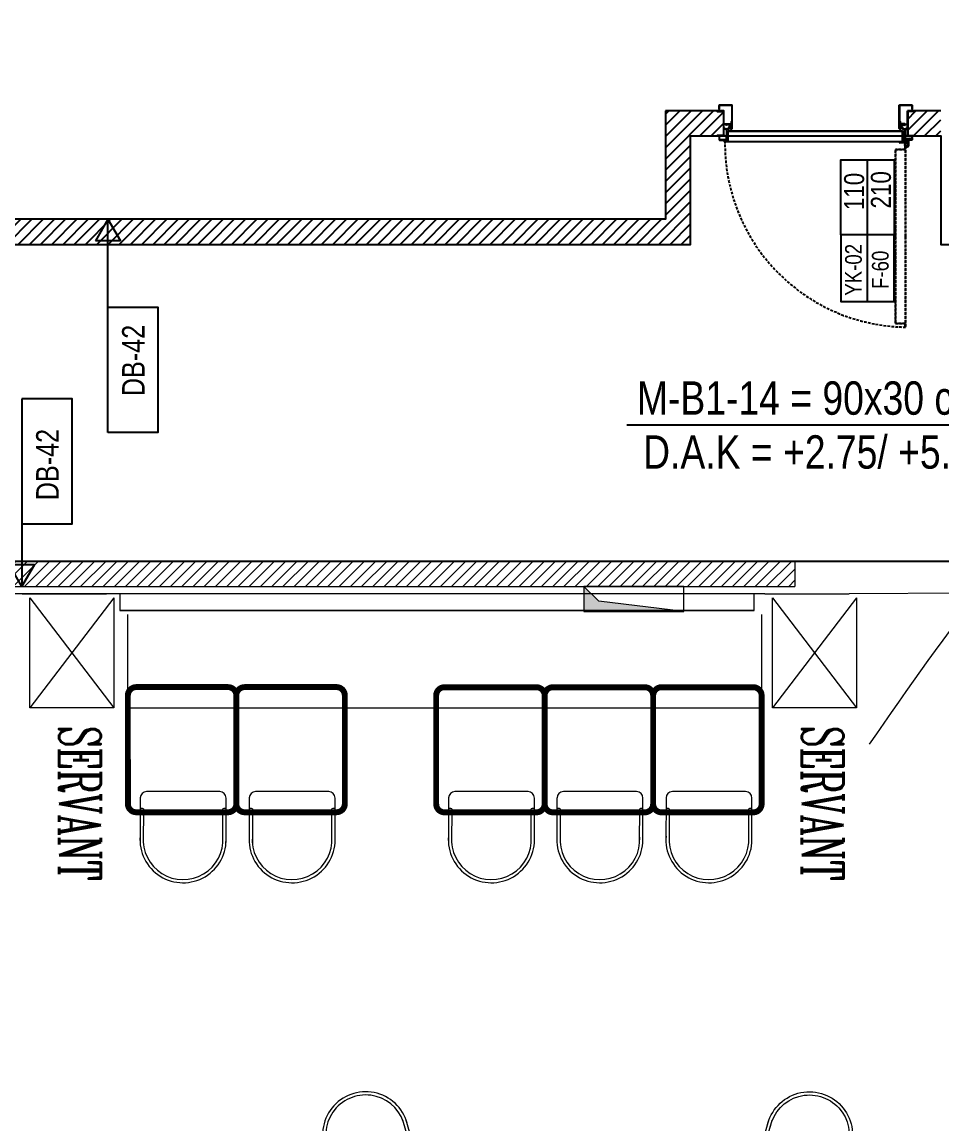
# Model space of a CAD drawing. Header units: centimetres. Extents: x -72470 to -43129, y -18750 to -16337.
# Drawn here: x -48922 to -48371, y -17214 to -16554 of the extents above; entities that cross this region are included whole.
import ezdxf
from ezdxf.enums import TextEntityAlignment as Align

# ---------------------------------------------------------------- set-up
doc = ezdxf.new("R2010")
doc.units = ezdxf.units.CM
doc.header["$MEASUREMENT"] = 0
doc.linetypes.add('11-021_3001-BLOK_B_ZEMIN_KAT$0$HIDDEN2', pattern=[4.7625, 3.175, -1.5875])
doc.linetypes.add('DUZ', pattern=[0])
doc.layers.get('0').update_dxf_attribs({"linetype": 'DUZ', "lineweight": 0})
doc.layers.get('Defpoints').update_dxf_attribs({"lineweight": 0})
doc.layers.add('11-021_3001-BLOK_B_ZEMIN_KAT$0$2DALANNET', color=1, linetype='Continuous', plot=False)
for name, color, linetype in [('11-021_3001-BLOK_B_ZEMIN_KAT$0$2DDUVAR', 3, 'Continuous'), ('11-021_3001-BLOK_B_ZEMIN_KAT$0$2DKAPI', 180, 'Continuous'), ('11-021_3001-BLOK_B_ZEMIN_KAT$0$2DKAPIPOZU', 162, 'Continuous'), ('11-021_3001-BLOK_B_ZEMIN_KAT$0$2DMAHALPOZU', 6, 'Continuous'), ('11-021_3001-BLOK_B_ZEMIN_KAT$0$2DPOZ DUVAR', 144, 'Continuous'), ('11-021_3001-BLOK_B_ZEMIN_KAT$0$2DTARAMA-DUVAR', 250, 'Continuous'), ('11-021_3001-BLOK_B_ZEMIN_KAT$0$2DTARAMA1', 253, 'Continuous'), ('11-021_3001-BLOK_B_ZEMIN_KAT$0$2DYAZI1', 212, 'Continuous'), ('11-021_500-BLOK B-str_zemin_kat$0$2DTARAMA1', 253, 'Continuous')]:
    doc.layers.add(name, color=color, linetype=linetype)
doc.layers.add('Auto-Tefris', color=32, linetype='Continuous', lineweight=18)
doc.layers.add('TEFRIS', color=30, linetype='Continuous', lineweight=9)
doc.styles.add('11-021_3001-BLOK_B_ZEMIN_KAT$0$ARIAL', font='arial.ttf', dxfattribs={"width": 0.8})
doc.styles.add('11-021_3001-BLOK_B_ZEMIN_KAT$0$OLCU', font='arial.ttf', dxfattribs={"width": 0.8})
doc.styles.add('11-021_3001-BLOK_B_ZEMIN_KAT$0$yazi', font='calibri.ttf', dxfattribs={"width": 0.6})
doc.styles.add('ROMANS', font='romanc.shx', dxfattribs={"width": 0.75, "height": 0.003})
doc.dimstyles.new('11-021_3001-BLOK_B_ZEMIN_KAT$0$DIM100', dxfattribs={"dimscale": 90, "dimtxt": 0.25, "dimasz": 0.005, "dimexe": 0.04, "dimexo": 0.1, "dimgap": 0.05, "dimtad": 1, "dimrnd": 0.5, "dimdsep": 46, "dimtxsty": '11-021_3001-BLOK_B_ZEMIN_KAT$0$OLCU', "dimblk": '11-021_3001-BLOK_B_ZEMIN_KAT$0$WDIM', "dimcen": 0.09, "dimse1": 1, "dimse2": 1, "dimclrd": 256, "dimclre": 256, "dimclrt": 6, "dimadec": 0, "dimazin": 0, "dimtfac": 1, "dimtix": 1, "dimtmove": 1, "dimatfit": 2, "dimldrblk": '11-021_3001-BLOK_B_ZEMIN_KAT$0$WDIM', "dimfxl": 1, "dimtolj": 1, "dimarcsym": 0})
pattern_1 = [(45, (-41601.239, -18167.067), (-3.367596, 3.367596), [])]

# ---------------------------------------------------------------- blocks, each defined once
blk = doc.blocks.new('11-021_3001-BLOK_B_ZEMIN_KAT$0$KT-110')
blk.add_line((108.39, 2.5), (108.4, 2.5))
at = {"layer": '11-021_3001-BLOK_B_ZEMIN_KAT$0$2DKAPI'}
for p, q in [((-1.66, 2.3), (-1.66, 2.1)), ((-1.36, 2.3), (-1.36, 2.1)), ((1.09, 1.95), (-1.21, 1.95)), ((1.09, 1.65), (-1.21, 1.65)), ((-1.03, 1.95), (-1.03, 2.3)), ((1.09, 1.95), (1.73, 1.95)), ((1.2, 1.5), (1.2, -0.55)), ((1.5, 1.5), (1.5, -0.55)), ((108.5, 1.5), (108.5, -0.55)), ((1.5, -0.55), (1.2, -0.55)), ((1.7, -7), (0.05, -7)), ((108.3, -7), (109.95, -7))]:
    blk.add_line(p, q, dxfattribs=at)
at = {"layer": '11-021_3001-BLOK_B_ZEMIN_KAT$0$2DKAPI', "lineweight": -2}
for p, q in [((-0.9, 5.3), (-0.9, 2.5)), ((-0.4, 5.3), (-0.4, 2.5)), ((-0.23, 4.16), (0.01, 4.6)), ((0.16, 4.02), (2.09, 3.66)), ((0.6, 3.55), (0.6, 2.7)), ((0.7, 3.65), (109.6, 3.65)), ((0.7, 3.55), (109.6, 3.55)), ((0.7, 3.55), (0.7, 2.7)), ((0.7, 2.7), (2.7, 2.7)), ((0.7, 2.6), (2.8, 2.6)), ((0.8, 2.85), (2.8, 2.85)), ((0.8, 2.85), (0.8, 2.75)), ((0.8, 2.75), (2.8, 2.75)), ((1.26, 4.32), (2.11, 4.16)), ((2.21, 4.15), (4.4, 4.15)), ((2.55, 2.6), (2.8, 2.37)), ((2.7, 2.7), (2.7, 2.6)), ((2.8, 2.75), (2.8, -2.65)), ((2.9, 2.75), (2.9, -2.65)), ((107.4, 2.75), (107.4, -2.65)), ((107.5, 2.85), (109.5, 2.85)), ((107.5, 2.75), (109.5, 2.75)), ((107.5, 2.75), (107.5, -2.65)), ((107.5, 2.6), (109.6, 2.6)), ((107.5, 2.42), (107.68, 2.6)), ((107.6, 2.7), (109.6, 2.7)), ((107.6, 2.7), (107.6, 2.6)), ((109.5, 2.85), (109.5, 2.75)), ((109.6, 3.55), (109.6, 2.7)), ((109.7, 3.55), (109.7, 2.7)), ((2.9, -2.65), (107.4, -2.65)), ((2.9, -2.75), (107.4, -2.75)), ((4.85, -8.5), (4.85, -4.45)), ((105.15, -8.5), (105.15, -4.45))]:
    blk.add_line(p, q, dxfattribs=at)
at = {"layer": '11-021_3001-BLOK_B_ZEMIN_KAT$0$2DKAPI'}
for points in [[(0, -15), (-4, -15), (-4, -14.7), (-1, -14.7), (-0.3, -14.7), (-0.3, -0.3), (-4, -0.3), (-4, 0), (0, 0)], [(1.7, 1.58), (1.88, 1.58), (1.88, -0.42), (1.7, -0.42)], [(108.12, 1.58), (108.3, 1.58), (108.3, -0.42), (108.12, -0.42)], [(110, -15), (114, -15), (114, -14.7), (111, -14.7), (110.3, -14.7), (110.3, -0.3), (114, -0.3), (114, 0), (110, 0)]]:
    blk.add_lwpolyline(points, close=True, dxfattribs=at)
at = {"layer": '11-021_3001-BLOK_B_ZEMIN_KAT$0$2DKAPI', "lineweight": -2}
for points in [[(3.1, -4.4), (3.1, -5.1, 0.414214), (3.3, -5.3), (4.1, -5.3, 0.494565), (4.29, -5.05), (4.29, -5.05), (4.11, -4.38, -1.142909), (4.7, -4.3), (4.7, -6.6, -0.414214), (4.3, -7), (1.7, -7), (1.7, -6.8), (4.3, -6.8, 0.414214), (4.5, -6.6), (4.5, -4.3, 1.142909), (4.3, -4.33), (4.49, -4.99, -0.494565), (4.1, -5.5), (3.3, -5.5, -0.414214), (2.9, -5.1), (2.9, -4.4, 0.414214), (2.7, -4.2), (1.9, -4.2, -0.388473), (1.5, -3.84), (1.51, -3.83), (1.5, -3.83, -0.016382), (1.5, -3.8), (1.5, 1.58, -0.267949), (1.7, 1.93, 0.767327), (1.6, 2.3), (-2.4, 2.3, 0.414214), (-2.6, 2.1), (-2.6, 1), (-2.8, 1), (-2.8, 2.1, -0.414214), (-2.4, 2.5), (1.6, 2.5, -0.767327), (1.8, 1.75, 0.267949), (1.7, 1.58), (1.7, -3.8, 0.414214), (1.9, -4), (2.7, -4, -0.414214)], [(106.9, -4.4), (106.9, -5.1, -0.414214), (106.7, -5.3), (105.9, -5.3, -0.494565), (105.71, -5.05), (105.71, -5.05), (105.89, -4.38, 1.142909), (105.3, -4.3), (105.3, -6.6, 0.414214), (105.7, -7), (108.3, -7), (108.3, -6.8), (105.7, -6.8, -0.414214), (105.5, -6.6), (105.5, -4.3, -1.142909), (105.7, -4.33), (105.51, -4.99, 0.494565), (105.9, -5.5), (106.7, -5.5, 0.414214), (107.1, -5.1), (107.1, -4.4, -0.414214), (107.3, -4.2), (108.1, -4.2, 0.388473), (108.5, -3.84), (108.49, -3.83), (108.5, -3.83, 0.016382), (108.5, -3.8), (108.5, 1.58, 0.267949), (108.3, 1.93, -0.767327), (108.4, 2.3), (112.4, 2.3, -0.414214), (112.6, 2.1), (112.6, 1), (112.8, 1), (112.8, 2.1, 0.414214), (112.4, 2.5), (108.4, 2.5, 0.767327), (108.2, 1.75, -0.267949), (108.3, 1.58), (108.3, -3.8, -0.414214), (108.1, -4), (107.3, -4, 0.414214)], [(5, -18.25, -0.414214), (4.75, -18.5), (-2.65, -18.5, -0.414214), (-2.9, -18.25), (-2.9, -16), (-2.75, -16), (-2.75, -18.25, 0.414214), (-2.65, -18.35), (4.75, -18.35, 0.414214), (4.85, -18.25), (4.85, -8.5, -1), (4.4, -8.5), (4.4, -7.52), (4.55, -7.52), (4.55, -8.5, 1), (4.7, -8.5), (4.7, -4.45, -1), (5, -4.45)], [(105, -18.25, 0.414214), (105.25, -18.5), (112.65, -18.5, 0.414214), (112.9, -18.25), (112.9, -16), (112.75, -16), (112.75, -18.25, -0.414214), (112.65, -18.35), (105.25, -18.35, -0.414214), (105.15, -18.25), (105.15, -8.5, 1), (105.6, -8.5), (105.6, -7.52), (105.45, -7.52), (105.45, -8.5, -1), (105.3, -8.5), (105.3, -4.45, 1), (105, -4.45)]]:
    blk.add_lwpolyline(points, format="xyb", close=True, dxfattribs=at)
at = {"layer": '11-021_3001-BLOK_B_ZEMIN_KAT$0$2DKAPI'}
for points in [[(0.19, -4.89), (0.01, -4.66), (1.32, -3.6), (1.5, -3.83, 0.005789), (1.5, -3.84)], [(4.05, -6.57), (4.02, -6.42), (2.75, -6.65), (1.64, -6.45, 0.465986), (1.35, -6.7), (1.35, -6.9, 0.414214), (1.6, -7.15), (4.45, -7.15, -0.414214), (4.55, -7.25), (4.55, -8.5), (4.7, -8.5), (4.7, -7.25, 0.414214), (4.45, -7), (1.6, -7, -0.414214), (1.5, -6.9), (1.5, -6.7, -0.465987), (1.62, -6.6), (2.75, -6.8)], [(105.95, -6.57), (105.98, -6.42), (107.25, -6.65), (108.36, -6.45, -0.465986), (108.65, -6.7), (108.65, -6.9, -0.414214), (108.4, -7.15), (105.55, -7.15, 0.414214), (105.45, -7.25), (105.45, -8.5), (105.3, -8.5), (105.3, -7.25, -0.414214), (105.55, -7), (108.4, -7, 0.414214), (108.5, -6.9), (108.5, -6.7, 0.465987), (108.38, -6.6), (107.25, -6.8)], [(109.81, -4.89), (109.99, -4.66), (108.68, -3.6), (108.5, -3.83, -0.005789), (108.5, -3.84)]]:
    blk.add_lwpolyline(points, format="xyb", close=True, dxfattribs=at)
at = {"layer": '11-021_3001-BLOK_B_ZEMIN_KAT$0$2DKAPI', "lineweight": -2}
blk.add_circle((0.4, 5.3), 0.8, dxfattribs=at)
at = {"layer": '11-021_3001-BLOK_B_ZEMIN_KAT$0$2DKAPI'}
for centre, radius, start, end in [((-1.21, 2.1), 0.45, 180, 270), ((-1.21, 2.1), 0.15, 180, 270), ((1.05, 1.5), 0.45, 0, 90), ((1.05, 1.5), 0.15, 0, 90), ((0.01, -4.66), 0.3, 270, 308.89453), ((1.51, -3.83), 0.3, 218.89453, 292.02431), ((108.49, -3.83), 0.3, 247.97569, 321.10547), ((109.99, -4.66), 0.3, 231.10547, 270)]:
    blk.add_arc(centre, radius, start, end, dxfattribs=at)
at = {"layer": '11-021_3001-BLOK_B_ZEMIN_KAT$0$2DKAPI', "lineweight": -2}
for centre, radius, start, end in [((0.4, 5.3), 1.3, 232.02013, 180), ((0.7, 3.55), 0.1, 90, 180), ((0.7, 2.7), 0.1, 180, 270), ((2.18, 4.15), 0.5, 259.30413, 270), ((2.21, 4.65), 0.5, 259.19882, 270), ((2.8, 2.75), 0.1, 0, 90), ((4.4, 3.65), 0.5, 0, 90), ((107.5, 2.75), 0.1, 90, 180), ((109.6, 3.55), 0.1, 0, 90), ((109.6, 2.7), 0.1, 270, 0), ((2.9, -2.65), 0.1, 180, 270), ((107.4, -2.65), 0.1, 270, 0)]:
    blk.add_arc(centre, radius, start, end, dxfattribs=at)
at = {"layer": '11-021_3001-BLOK_B_ZEMIN_KAT$0$2DTARAMA1', "linetype": '11-021_3001-BLOK_B_ZEMIN_KAT$0$HIDDEN2', "ltscale": 0.5}
for points in [[(7.25, 60.25), (7.25, 112.33, 0.414214), (7.13, 112.45), (1.4, 112.45, -0.414214), (1.27, 112.58), (1.27, 114.43, -1), (1.29, 114.43), (1.29, 112.58, 1), (1.45, 112.58), (1.45, 114.43, 1), (1.11, 114.43), (1.11, 60.25)], [(1.18, 60.25), (1.18, 114.43, -1), (1.38, 114.43), (1.38, 112.58, -1), (1.36, 112.58), (1.36, 114.43, 1), (1.2, 114.43), (1.2, 112.58, 0.414214), (1.4, 112.38), (7.13, 112.38, -0.414214), (7.18, 112.33), (7.18, 60.25)], [(7.25, 60.25), (7.25, 60.25), (7.25, 8.17, -0.414214), (7.13, 8.05), (1.4, 8.05, 0.414214), (1.27, 7.92), (1.27, 6.07, 1), (1.29, 6.07), (1.29, 7.92, -1), (1.45, 7.92), (1.45, 6.07, -1), (1.11, 6.07), (1.11, 60.25)], [(1.18, 60.25), (1.18, 60.25), (1.18, 6.07, 1), (1.38, 6.07), (1.38, 7.92, 1), (1.36, 7.92), (1.36, 6.07, -1), (1.2, 6.07), (1.2, 7.92, -0.414214), (1.4, 8.12), (7.13, 8.12, 0.414214), (7.18, 8.17), (7.18, 60.25)]]:
    blk.add_lwpolyline(points, format="xyb", dxfattribs=at)
blk.add_arc((-0.55, 4.7), 109.92, 359.04307, 89.04603, dxfattribs=at)
at = {"layer": 'Defpoints'}
blk.add_lwpolyline([(110, -15), (110, 0), (117.8, 0)], dxfattribs=at)
blk = doc.blocks.new('11-021_3001-BLOK_B_ZEMIN_KAT$0$KAPINO')
blk.add_line((-19.02, 11.06), (65.98, 11.06))
for points in [[(20.98, 27.13), (-19.02, 27.13), (-19.02, -5), (20.98, -5)], [(20.98, 27.13), (65.98, 27.13), (65.98, -5), (20.98, -5)]]:
    blk.add_lwpolyline(points, close=True)
at = {"color": 2, "style": '11-021_3001-BLOK_B_ZEMIN_KAT$0$OLCU', "width": 0.8}
for tag, height, p in [('KAP.NO', 10, (-0.03, 19.47)), ('GENISLIK', 12, (46.93, 19.1)), ('YANGIN', 10, (-0.03, 3.4)), ('YUKSEKLIK', 12, (47.93, 3.03))]:
    blk.add_attdef(tag, text='', height=height, dxfattribs=at).set_placement(p, align=Align.MIDDLE_CENTER)
blk = doc.blocks.new('*U21')
for p, q in [((6.56, 0), (-2.1, 5)), ((-2.1, 5), (-2.1, -5)), ((-78.6, 0), (-28.6, 0)), ((-28.6, 0), (6.56, 0)), ((6.56, 0), (-2.1, -5))]:
    blk.add_line(p, q)
blk.add_lwpolyline([(-78.6, 0), (-28.6, 0), (-28.6, 20), (-78.6, 20)], close=True)
at = {"style": '11-021_3001-BLOK_B_ZEMIN_KAT$0$yazi'}
blk.add_attdef('DUVARTIPI', text='', height=9, dxfattribs=at).set_placement((-52.63, 8.31), align=Align.MIDDLE_CENTER)
blk = doc.blocks.new('*U16')
for p, q in [((-3.64, 0), (-12.3, 5)), ((-12.3, 5), (-12.3, -5)), ((-78.6, 0), (-28.6, 0)), ((-28.6, 0), (-3.64, 0)), ((-3.64, 0), (-12.3, -5))]:
    blk.add_line(p, q)
blk.add_lwpolyline([(-78.6, 0), (-28.6, 0), (-28.6, 20), (-78.6, 20)], close=True)
at = {"style": '11-021_3001-BLOK_B_ZEMIN_KAT$0$yazi'}
blk.add_attdef('DUVARTIPI', text='', height=9, dxfattribs=at).set_placement((-52.63, 8.31), align=Align.MIDDLE_CENTER)
blk = doc.blocks.new('11-021_3001-BLOK_B_ZEMIN_KAT$0$_Dot')
at = {"color": 0, "linetype": 'ByBlock', "lineweight": -2}
blk.add_line((-0.5, 0), (-1, 0), dxfattribs=at)
at = {"color": 0, "linetype": 'ByBlock', "const_width": 0.5}
blk.add_lwpolyline([(-0.25, 0, 1), (0.25, 0, 1)], format="xyb", close=True, dxfattribs=at)
blk = doc.blocks.new('11-021_3001-BLOK_B_ZEMIN_KAT$0$WDIM')
for p, q in [((0, -20), (0, 20)), ((-7.07, -7.07), (7.07, 7.07)), ((-15, 0), (15, 0))]:
    blk.add_line(p, q)
blk = doc.blocks.new('RT2')
at = {"layer": 'Auto-Tefris'}
for p, q in [((142.89, -17093.63), (114.98, -17118.61)), ((190.59, -17139.05), (150.31, -17094.04)), ((137.92, -17101.6), (116.81, -17120.49)), ((162.74, -17171.03), (190.18, -17146.47)), ((161.05, -17169.01), (181.71, -17150.52)), ((114.32, -17166.72), (114.35, -17166.76)), ((114.35, -17166.76), (114.32, -17166.72))]:
    blk.add_line(p, q, dxfattribs=at)
for centre, radius, start, end in [((146.39, -17097.54), 5.25, 41.83107, 131.83107), ((131.48, -17105.6), 2.58, 11.21615, 72.44598), ((135.4, -17102.1), 2.58, 11.21615, 72.44598), ((140.83, -17143.03), 35.56, 127.02225, 315.62583), ((140.83, -17143.03), 32.93, 127.02225, 315.62583), ((186.68, -17142.55), 5.25, 311.83107, 41.83107), ((177.02, -17156.48), 2.58, 11.21615, 72.44598), ((180.94, -17152.98), 2.58, 11.21615, 72.44598)]:
    blk.add_arc(centre, radius, start, end, dxfattribs=at)

msp = doc.modelspace()

# ---------------------------------------------------------------- hatches: boundary and pattern name
at = {"layer": '11-021_3001-BLOK_B_ZEMIN_KAT$0$2DTARAMA-DUVAR'}
h = msp.add_hatch(dxfattribs=at)
h.set_pattern_fill('ANSI31', color=256, scale=1.5)
h.set_pattern_definition(pattern_1)
h.paths.add_polyline_path([(-48536.24, -16672.07), (-49364.24, -16672.07), (-49364.24, -16687.07), (-48521.24, -16687.07), (-48521.24, -16622.07), (-48500.94, -16622.07), (-48501.24, -16607.07), (-48536.24, -16607.07)])
h = msp.add_hatch(dxfattribs=at)
h.set_pattern_fill('ANSI31', color=256, scale=1.5)
h.set_pattern_definition(pattern_1)
h.paths.add_polyline_path([(-48391.24, -16622.07), (-48371.24, -16622.07), (-48371.24, -16607.07), (-48391.24, -16607.07)])
at = {"layer": '11-021_500-BLOK B-str_zemin_kat$0$2DTARAMA1'}
h = msp.add_hatch(dxfattribs=at)
h.set_pattern_fill('ANSI33', color=256, scale=100)
h.set_pattern_definition([(45, (-405862.577, -192797.837), (-17.6776695, 17.6776695), []), (45, (-405844.9, -192797.837), (-17.6776695, 17.6776695), [12.5, -6.25])])
edge = h.paths.add_edge_path()
edge.add_arc((-45801.24, -17327.07), 40, 0, 360)
edge = h.paths.add_edge_path()
edge.add_arc((-46641.24, -17327.07), 40, 0, 360)
edge = h.paths.add_edge_path()
edge.add_arc((-47481.24, -17327.07), 40, 0, 360)
edge = h.paths.add_edge_path()
edge.add_arc((-48321.24, -17327.07), 40, 0, 360)
h.paths.add_polyline_path([(-47188.77, -17161.4), (-47015.01, -17161.4), (-47015.01, -17115.45), (-47188.77, -17115.45)], flags=9)
h.paths.add_polyline_path([(-46335.56, -17161.43), (-46161.79, -17161.43), (-46161.79, -17115.45), (-46335.56, -17115.45)], flags=9)
h.paths.add_polyline_path([(-48028.77, -17161.43), (-47873.65, -17161.43), (-47873.65, -17115.45), (-48028.77, -17115.45)], flags=9)
edge = h.paths.add_edge_path()
edge.add_arc((-49161.24, -17327.07), 40, 0, 360)
edge = h.paths.add_edge_path()
edge.add_arc((-47481.24, -18167.07), 40, 0, 360)
edge = h.paths.add_edge_path()
edge.add_arc((-46641.24, -18167.07), 40, 0, 360)
edge = h.paths.add_edge_path()
edge.add_arc((-45801.24, -18167.07), 40, 0, 360)
at = {"layer": 'TEFRIS', "linetype": 'Continuous'}
h = msp.add_hatch(dxfattribs=at)
h.set_pattern_fill('ANSI31', color=0, scale=1.5)
h.set_pattern_definition(pattern_1)
h.paths.add_polyline_path([(-48458.74, -16877.07), (-49364.24, -16877.07), (-49364.24, -16892.07), (-48458.74, -16892.07)])
h = msp.add_hatch(color=0, dxfattribs=at)
h.dxf.hatch_style = 1
h.paths.add_polyline_path([(-48585.22, -16892.07), (-48585.22, -16907.07), (-48525.22, -16907.07), (-48576.12, -16900.86)])

# ---------------------------------------------------------------- linework, layer by layer
at = {"layer": '11-021_3001-BLOK_B_ZEMIN_KAT$0$2DALANNET'}
msp.add_lwpolyline([(-49401.24, -16687.07), (-48521.24, -16687.07), (-48521.24, -16622.07), (-48371.24, -16622.07), (-48371.24, -16687.08), (-44431.24, -16687.07), (-44431.24, -16717.07), (-43288.74, -16717.07), (-43288.74, -18167.13), (-43508.53, -18167.13), (-43508.53, -16877.07), (-49401.24, -16877.07)], close=True, dxfattribs=at)
at = {"layer": '11-021_3001-BLOK_B_ZEMIN_KAT$0$2DDUVAR', "ltscale": 0.0001}
for points in [[(-48536.24, -16607.07), (-48536.24, -16672.07), (-49364.24, -16672.07), (-49364.24, -16687.07), (-48521.24, -16687.07), (-48521.24, -16622.07), (-48501.24, -16622.07), (-48501.24, -16607.07), (-48536.24, -16607.07)], [(-48371.24, -16607.07), (-48391.24, -16607.07)], [(-48391.24, -16622.07), (-48371.24, -16622.07)]]:
    msp.add_lwpolyline(points, dxfattribs=at)
at = {"layer": '11-021_3001-BLOK_B_ZEMIN_KAT$0$2DDUVAR'}
msp.add_lwpolyline([(-48391.24, -16607.07), (-48391.24, -16622.07)], dxfattribs=at)
at = {"layer": 'TEFRIS', "color": 0, "linetype": 'Continuous'}
for p, q in [((-47724.29, -16892.07), (-48426.23, -16896.57)), ((-48476.68, -16896.57), (-49316.28, -16896.57)), ((-48921.71, -16896.57), (-48871.26, -16896.57)), ((-48921.71, -16896.57), (-48871.26, -16896.57)), ((-48917.16, -16964.97), (-48917.16, -16898.97)), ((-48866.71, -16898.97), (-48917.16, -16964.97)), ((-48917.16, -16898.97), (-48866.71, -16964.97)), ((-48866.71, -16898.97), (-48917.16, -16964.97)), ((-48917.16, -16898.97), (-48866.71, -16964.97)), ((-48866.71, -16898.97), (-48917.16, -16964.97)), ((-48917.16, -16898.97), (-48866.71, -16964.97)), ((-48917.16, -16964.97), (-48917.16, -16898.97)), ((-48866.71, -16898.97), (-48866.71, -16964.97)), ((-48866.71, -16898.97), (-48866.71, -16964.97)), ((-48866.71, -16898.97), (-48866.71, -16964.97)), ((-48863.13, -16896.57), (-48863.13, -16906.57)), ((-48483.13, -16906.57), (-48483.13, -16896.57)), ((-48476.68, -16896.57), (-48426.23, -16896.57)), ((-48472.13, -16964.97), (-48472.13, -16898.97)), ((-48421.68, -16898.97), (-48472.13, -16964.97)), ((-48472.13, -16898.97), (-48421.68, -16964.97)), ((-48421.68, -16898.97), (-48472.13, -16964.97)), ((-48472.13, -16898.97), (-48421.68, -16964.97)), ((-48421.68, -16898.97), (-48421.68, -16964.97)), ((-48421.68, -16898.97), (-48421.68, -16964.97)), ((-48863.13, -16906.57), (-48483.13, -16906.57)), ((-48483.13, -16906.57), (-48863.13, -16906.57)), ((-48858.58, -16908.97), (-48858.58, -16964.97)), ((-48478.58, -16964.97), (-48478.58, -16908.97)), ((-48866.71, -16964.97), (-48917.16, -16964.97)), ((-48866.71, -16964.97), (-48917.16, -16964.97)), ((-48866.71, -16964.97), (-48917.16, -16964.97)), ((-48858.58, -16964.97), (-48478.58, -16964.97)), ((-48421.68, -16964.97), (-48472.13, -16964.97)), ((-48421.68, -16964.97), (-48472.13, -16964.97)), ((-48851, -17018.86), (-48851.05, -17046.05)), ((-48803.33, -17015.12), (-48847.18, -17015.05)), ((-48799.57, -17045.68), (-48799.52, -17018.94)), ((-48785.65, -17018.86), (-48785.69, -17046.05)), ((-48737.98, -17015.12), (-48781.83, -17015.05)), ((-48734.21, -17045.68), (-48734.17, -17018.94)), ((-48666.25, -17018.86), (-48666.29, -17046.05)), ((-48618.57, -17015.12), (-48662.43, -17015.05)), ((-48614.81, -17045.68), (-48614.77, -17018.94)), ((-48601.25, -17018.86), (-48601.29, -17046.05)), ((-48553.57, -17015.12), (-48597.43, -17015.05)), ((-48549.81, -17045.68), (-48549.77, -17018.94)), ((-48535.89, -17018.86), (-48535.94, -17046.05)), ((-48488.22, -17015.12), (-48532.07, -17015.05)), ((-48484.46, -17045.68), (-48484.41, -17018.94)), ((-48849.11, -17025.4), (-48849.14, -17045.97)), ((-48801.47, -17045.61), (-48801.44, -17025.48)), ((-48783.75, -17025.4), (-48783.79, -17045.97)), ((-48736.12, -17045.61), (-48736.09, -17025.48)), ((-48664.35, -17025.4), (-48664.38, -17045.97)), ((-48616.72, -17045.61), (-48616.68, -17025.48)), ((-48599.35, -17025.4), (-48599.38, -17045.97)), ((-48551.72, -17045.61), (-48551.68, -17025.48)), ((-48534, -17025.4), (-48534.03, -17045.97)), ((-48486.36, -17045.61), (-48486.33, -17025.48)), ((-48825.38, -17069.74), (-48825.35, -17069.74)), ((-48825.35, -17069.74), (-48825.38, -17069.74)), ((-48760.03, -17069.74), (-48759.99, -17069.74)), ((-48759.99, -17069.74), (-48760.03, -17069.74)), ((-48640.62, -17069.74), (-48640.59, -17069.74)), ((-48640.59, -17069.74), (-48640.62, -17069.74)), ((-48575.62, -17069.74), (-48575.59, -17069.74)), ((-48575.59, -17069.74), (-48575.62, -17069.74)), ((-48510.27, -17069.74), (-48510.24, -17069.74)), ((-48510.24, -17069.74), (-48510.27, -17069.74))]:
    msp.add_line(p, q, dxfattribs=at)
for points in [[(-48458.74, -16877.07), (-49364.24, -16877.07), (-49364.24, -16892.07), (-48458.74, -16892.07)], [(-48458.74, -16877.07), (-48458.74, -16892.07)]]:
    msp.add_lwpolyline(points, dxfattribs=at)
for points in [[(-48585.22, -16892.07), (-48585.22, -16907.07), (-48525.22, -16907.07), (-48525.22, -16892.07)], [(-48585.22, -16892.07), (-48585.22, -16907.07), (-48525.22, -16907.07), (-48576.12, -16900.86)]]:
    msp.add_lwpolyline(points, close=True, dxfattribs=at)
at = {"layer": 'TEFRIS', "color": 0, "linetype": 'Continuous', "const_width": 3.56}
for points in [[(-48798.38, -17027.46), (-48853.38, -17027.46, -0.414214), (-48858.38, -17022.46), (-48858.39, -16957.46, -0.414214), (-48853.39, -16952.46), (-48798.39, -16952.46, -0.414214), (-48793.39, -16957.46), (-48793.38, -17022.46, -0.414214)], [(-48733.38, -17027.45), (-48788.38, -17027.46, -0.414214), (-48793.38, -17022.46), (-48793.39, -16957.46, -0.414214), (-48788.39, -16952.46), (-48733.39, -16952.45, -0.414214), (-48728.39, -16957.45), (-48728.38, -17022.45, -0.414214)], [(-48613.63, -17027.52), (-48668.63, -17027.52, -0.414214), (-48673.63, -17022.53), (-48673.63, -16957.53, -0.414214), (-48668.63, -16952.52), (-48613.63, -16952.52, -0.414214), (-48608.63, -16957.52), (-48608.63, -17022.52, -0.414214)], [(-48548.63, -17027.52), (-48603.63, -17027.52, -0.414214), (-48608.63, -17022.53), (-48608.63, -16957.53, -0.414214), (-48603.63, -16952.52), (-48548.63, -16952.52, -0.414214), (-48543.63, -16957.52), (-48543.63, -17022.52, -0.414214)], [(-48483.63, -17027.52), (-48538.63, -17027.52, -0.414214), (-48543.63, -17022.53), (-48543.63, -16957.53, -0.414214), (-48538.63, -16952.52), (-48483.63, -16952.52, -0.414214), (-48478.63, -16957.52), (-48478.63, -17022.52, -0.414214)]]:
    msp.add_lwpolyline(points, format="xyb", close=True, dxfattribs=at)
at = {"layer": 'TEFRIS', "color": 0, "linetype": 'Continuous'}
for centre, radius, start, end in [((-48847.19, -17018.86), 3.81, 89.90738, 179.90738), ((-48803.34, -17018.93), 3.81, 359.90738, 89.90738), ((-48781.84, -17018.86), 3.81, 89.90738, 179.90738), ((-48737.98, -17018.93), 3.81, 359.90738, 89.90738), ((-48662.43, -17018.86), 3.81, 89.90738, 179.90738), ((-48618.58, -17018.93), 3.81, 359.90738, 89.90738), ((-48597.43, -17018.86), 3.81, 89.90738, 179.90738), ((-48553.58, -17018.93), 3.81, 359.90738, 89.90738), ((-48532.08, -17018.86), 3.81, 89.90738, 179.90738), ((-48488.23, -17018.93), 3.81, 359.90738, 89.90738), ((-48850.06, -17027.01), 1.87, 59.29246, 120.52229), ((-48800.49, -17027.09), 1.87, 59.29246, 120.52229), ((-48784.71, -17027.01), 1.87, 59.29246, 120.52229), ((-48735.14, -17027.09), 1.87, 59.29246, 120.52229), ((-48665.31, -17027.01), 1.87, 59.29246, 120.52229), ((-48615.73, -17027.09), 1.87, 59.29246, 120.52229), ((-48600.31, -17027.01), 1.87, 59.29246, 120.52229), ((-48550.73, -17027.09), 1.87, 59.29246, 120.52229), ((-48534.95, -17027.01), 1.87, 59.29246, 120.52229), ((-48485.38, -17027.09), 1.87, 59.29246, 120.52229), ((-48850.07, -17030.83), 1.87, 59.29246, 120.52229), ((-48800.5, -17030.91), 1.87, 59.29246, 120.52229), ((-48784.72, -17030.83), 1.87, 59.29246, 120.52229), ((-48735.14, -17030.91), 1.87, 59.29246, 120.52229), ((-48665.31, -17030.83), 1.87, 59.29246, 120.52229), ((-48615.74, -17030.91), 1.87, 59.29246, 120.52229), ((-48600.31, -17030.83), 1.87, 59.29246, 120.52229), ((-48550.74, -17030.91), 1.87, 59.29246, 120.52229), ((-48534.96, -17030.83), 1.87, 59.29246, 120.52229), ((-48485.39, -17030.91), 1.87, 59.29246, 120.52229), ((-48825.32, -17043.93), 25.81, 175.09856, 3.70214), ((-48825.32, -17043.93), 23.91, 175.09856, 3.70214), ((-48759.97, -17043.93), 25.81, 175.09856, 3.70214), ((-48759.97, -17043.93), 23.91, 175.09856, 3.70214), ((-48640.56, -17043.93), 25.81, 175.09856, 3.70214), ((-48640.56, -17043.93), 23.91, 175.09856, 3.70214), ((-48575.56, -17043.93), 25.81, 175.09856, 3.70214), ((-48575.56, -17043.93), 23.91, 175.09856, 3.70214), ((-48510.21, -17043.93), 25.81, 175.09856, 3.70214), ((-48510.21, -17043.93), 23.91, 175.09856, 3.70214)]:
    msp.add_arc(centre, radius, start, end, dxfattribs=at)
msp.add_spline([(-48413.92, -16986.74), (-48260.07, -16817.84), (-47809.34, -16817.84), (-47583.97, -16794.02), (-47154.91, -16822.17), (-46962.05, -16861.15), (-46757.74, -16809.69), (-46525.39, -16845.99), (-46482.55, -17047.02), (-46359.57, -17093.23)], degree=3, dxfattribs=at)

# ---------------------------------------------------------------- block references
at = {"layer": '11-021_3001-BLOK_B_ZEMIN_KAT$0$2DKAPI', "rotation": 180.0005120878193}
msp.add_blockref('11-021_3001-BLOK_B_ZEMIN_KAT$0$KT-110', (-48391.24, -16622.07), dxfattribs=at)
at = {"layer": '11-021_3001-BLOK_B_ZEMIN_KAT$0$2DKAPIPOZU', "rotation": 90}
msp.add_blockref('11-021_3001-BLOK_B_ZEMIN_KAT$0$KAPINO', (-48404.12, -16702.31), dxfattribs=at).add_auto_attribs({'KAP.NO': 'YK-02', 'GENISLIK': '110', 'YUKSEKLIK': '210', 'YANGIN': 'F-60'})
at = {"layer": '11-021_3001-BLOK_B_ZEMIN_KAT$0$2DPOZ DUVAR'}
ref = msp.add_blockref('*U21', (-48870.34, -16681.91), dxfattribs=dict(at, xscale=-1.5, yscale=1.5, zscale=1.5, rotation=270))
ref.add_attrib('DUVARTIPI', 'DB-42', dxfattribs={"layer": '0', "height": 13.5, "rotation": 90, "style": '11-021_3001-BLOK_B_ZEMIN_KAT$0$ARIAL', "width": 0.8}).set_placement((-48855.1, -16756.67), align=Align.MIDDLE_CENTER)
ref = msp.add_blockref('*U16', (-48921.84, -16897.53), dxfattribs=dict(at, xscale=1.5, yscale=1.5, zscale=1.5, rotation=270))
ref.add_attrib('DUVARTIPI', 'DB-42', dxfattribs={"layer": '0', "height": 13.5, "rotation": 90, "style": '11-021_3001-BLOK_B_ZEMIN_KAT$0$ARIAL', "width": 0.8}).set_placement((-48906.6, -16819.07), align=Align.MIDDLE_CENTER)
at = {"layer": 'TEFRIS', "color": 0, "linetype": 'Continuous', "yscale": 0.7260000000000009, "zscale": 0.7260000000000009}
for p, xscale, rotation in [((-37418.63, -22444), 0.7260000000000009, 244.7163464174161), ((-59747.23, -22444), -0.7260000000000009, 115.2836535825839)]:
    msp.add_blockref('RT2', p, dxfattribs=dict(at, xscale=xscale, rotation=rotation))

# ---------------------------------------------------------------- texts
at = {"layer": '11-021_3001-BLOK_B_ZEMIN_KAT$0$2DYAZI1', "style": '11-021_3001-BLOK_B_ZEMIN_KAT$0$OLCU', "width": 0.8}
for s, p in [('M-B1-14 = 90x30 cm', (-48553.37, -16789.2)), ('D.A.K = +2.75/ +5.75', (-48549.64, -16821.52))]:
    msp.add_text(s, height=20, dxfattribs=at).set_placement(p)
at = {"layer": 'TEFRIS', "color": 0, "linetype": 'Continuous', "style": 'ROMANS', "width": 0.6}
for p in [(-48899.55, -16975.7), (-48899.55, -16975.7), (-48454.53, -16975.7)]:
    msp.add_text('SERVANT', height=24.881, rotation=270, dxfattribs=at).set_placement(p)

# ---------------------------------------------------------------- leaders
at = {"layer": '11-021_3001-BLOK_B_ZEMIN_KAT$0$2DMAHALPOZU'}
msp.add_leader([(-48266.24, -16556.07), (-48334.53, -16795.41), (-48559.48, -16795.41)], dimstyle='11-021_3001-BLOK_B_ZEMIN_KAT$0$DIM100', override={"dimasz": 0.05, "dimldrblk": '11-021_3001-BLOK_B_ZEMIN_KAT$0$_Dot', "dimfxl": 0.2, "dimarcsym": 2}, dxfattribs=at)

doc.saveas('drawing.dxf')
